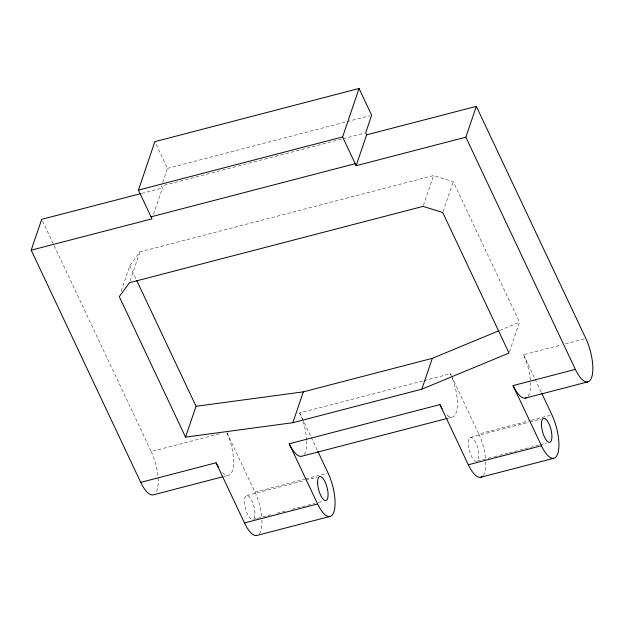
<?xml version="1.0" encoding="UTF-8"?>
<svg xmlns="http://www.w3.org/2000/svg" width="624" height="624" viewBox="0 0 624 624"><rect width="100%" height="100%" fill="white"/><g stroke="black" fill="none" stroke-linecap="round" stroke-linejoin="round"><path stroke-width="0.47" stroke-dasharray="3.12 2.34" d="M162.692 182.489L167.474 168.394L154.853 141.648M153.52 214.321L162.443 188.011L161.491 186.007L342.155 138.973M121.126 291.174L129.776 265.777L139.971 251.87L433.586 175.547L453.242 181.693L519.519 322.21L509.332 352.147M130.088 280.894L139.971 251.87M423.4 205.483L433.586 175.547M443.048 211.63L453.242 181.693M499.738 330.4L519.519 322.21M167.474 168.394L346.25 121.844M347.194 121.602L369.775 115.721M343.099 138.731L364.736 133.091M141.687 193.393L162.443 188.011M54.148 245.708L151.226 451.534L219.999 433.657M302.39 419.515A28.837 10.163 75.4 0 0 299.715 412.932L423.119 380.858M424.055 380.617L450.434 373.76L451.261 375.5M528.115 396.131A28.829 10.156 75.4 0 0 523.559 354.752L561.686 344.838M565.406 343.871L585.866 338.559M223.564 476.564L228.275 475.34M448.352 418.135L452.127 417.152M227.003 432.814L254.974 492.118L304.66 479.201M305.604 478.959L327.163 473.351M451.667 376.373L478.819 433.93L530.377 420.529M531.32 420.28L551.944 414.921M246.753 495.55L304.879 480.433M305.815 480.191L317.062 477.266M470.597 437.362L528.723 422.253M529.659 422.011L540.907 419.086M256.448 518.552L252.697 519.527A12.355 4.352 75.4 0 0 252.377 501.829A12.355 4.352 75.4 0 0 244.514 500.37A12.355 4.352 75.4 0 0 251.48 519.301M257.384 518.31L272.384 514.41M277.072 513.185L287.383 510.51M292.071 509.285L301.447 506.852M302.383 506.61L314.574 503.443M318.318 502.468L323.006 501.244M477.477 461.097L493.412 456.955M494.356 456.713L508.412 453.055M509.356 452.813L539.354 445.013M540.29 444.772L546.85 443.063M523.559 354.752L534.667 378.292M535.072 379.166L541.25 392.246M299.715 412.932L310.822 436.48M311.236 437.354L317.405 450.434M129.776 265.777L136.406 279.825M42.533 221.083L53.734 244.834M478.819 433.93A28.837 10.163 75.4 0 1 485.519 458.523M485.753 461.9A28.837 10.163 75.4 0 1 483.366 475.309M452.486 378.628A28.829 10.163 75.4 0 1 456.932 409.757A28.829 10.163 75.4 0 1 446.16 414.235M450.434 373.76A28.829 10.163 75.4 0 1 451.144 375.313M476.541 461.339A12.355 4.352 75.4 0 1 468.406 444.928A12.355 4.352 75.4 0 1 474.965 441.106A12.355 4.352 75.4 0 1 477.555 460.746M254.974 492.118A28.837 10.163 75.4 0 1 261.823 518.435M261.908 520.096A28.837 10.163 75.4 0 1 259.529 533.497M302.983 421.262A28.837 10.163 75.4 0 1 306.61 440.092M306.649 440.911A28.837 10.163 75.4 0 1 304.262 454.319M226.949 432.705A28.837 10.163 75.4 0 1 233.321 466.307A28.837 10.163 75.4 0 1 222.316 472.423M151.226 451.534A28.837 10.163 75.4 0 1 155.782 492.913"/><path stroke-width="0.94" d="M222.628 476.806L152.911 494.926A28.837 10.163 75.4 0 1 140.728 482.375L31.2 250.169L151.975 218.852L138.419 190.109L154.853 141.648L359.042 88.483L371.654 115.229L365.68 132.85L366.623 134.854L356.164 165.695L465.839 137.194L476.338 106.353L366.623 134.854M356.164 165.695L342.607 136.952L359.042 88.483M31.2 250.169L41.699 219.32L140.743 193.643M185.554 437.135L119.278 296.618L129.472 282.711L423.088 206.388L442.744 212.534L509.02 353.051L421.816 389.173L292.843 422.698L185.554 437.135L196.053 406.286L136.82 280.706M292.843 422.698L303.35 391.856L432.315 358.332L498.841 330.775M421.816 389.173L432.315 358.332M138.419 190.109L342.607 136.952M151.031 216.848L355.22 163.691M140.728 482.375L216.091 462.79A28.837 10.163 75.4 0 0 218.681 467.618M317.819 451.308L328.099 473.109A28.837 10.163 75.4 0 1 333.887 511.93A28.837 10.163 75.4 0 1 317.6 503.95L289.216 443.781L439.936 404.594A28.829 10.163 75.4 0 0 442.088 408.689M541.655 393.12L551.944 414.921A28.837 10.163 75.4 0 1 557.731 453.742A28.837 10.163 75.4 0 1 541.445 445.762L513.061 385.585L575.367 369.392A28.837 10.163 75.4 0 0 591.653 377.38A28.837 10.163 75.4 0 0 585.866 338.559L476.338 106.353M447.416 418.376L301.4 456.331A28.837 10.163 75.4 0 1 289.216 443.781M525.244 398.143L587.551 381.95M216.091 462.79L244.475 522.959L317.6 503.95M439.936 404.594L468.32 464.771L541.445 445.762M329.784 516.5L256.659 535.517A28.837 10.163 75.4 0 1 244.475 522.959M480.503 477.321L553.628 458.312M196.053 406.286L303.35 391.856M465.839 137.194L575.367 369.392M482.149 476.611A28.837 10.163 75.4 0 1 468.32 464.771M526.89 397.433A28.829 10.156 75.4 0 1 513.068 385.585M317.624 483.148A12.355 4.352 75.4 0 0 325.822 500.518A12.355 4.352 75.4 0 0 325.096 481.915A12.355 4.352 75.4 0 0 317.624 483.148M541.476 424.96A12.355 4.352 75.4 0 0 549.666 442.33A12.355 4.352 75.4 0 0 548.941 423.735A12.355 4.352 75.4 0 0 541.476 424.96"/></g></svg>
